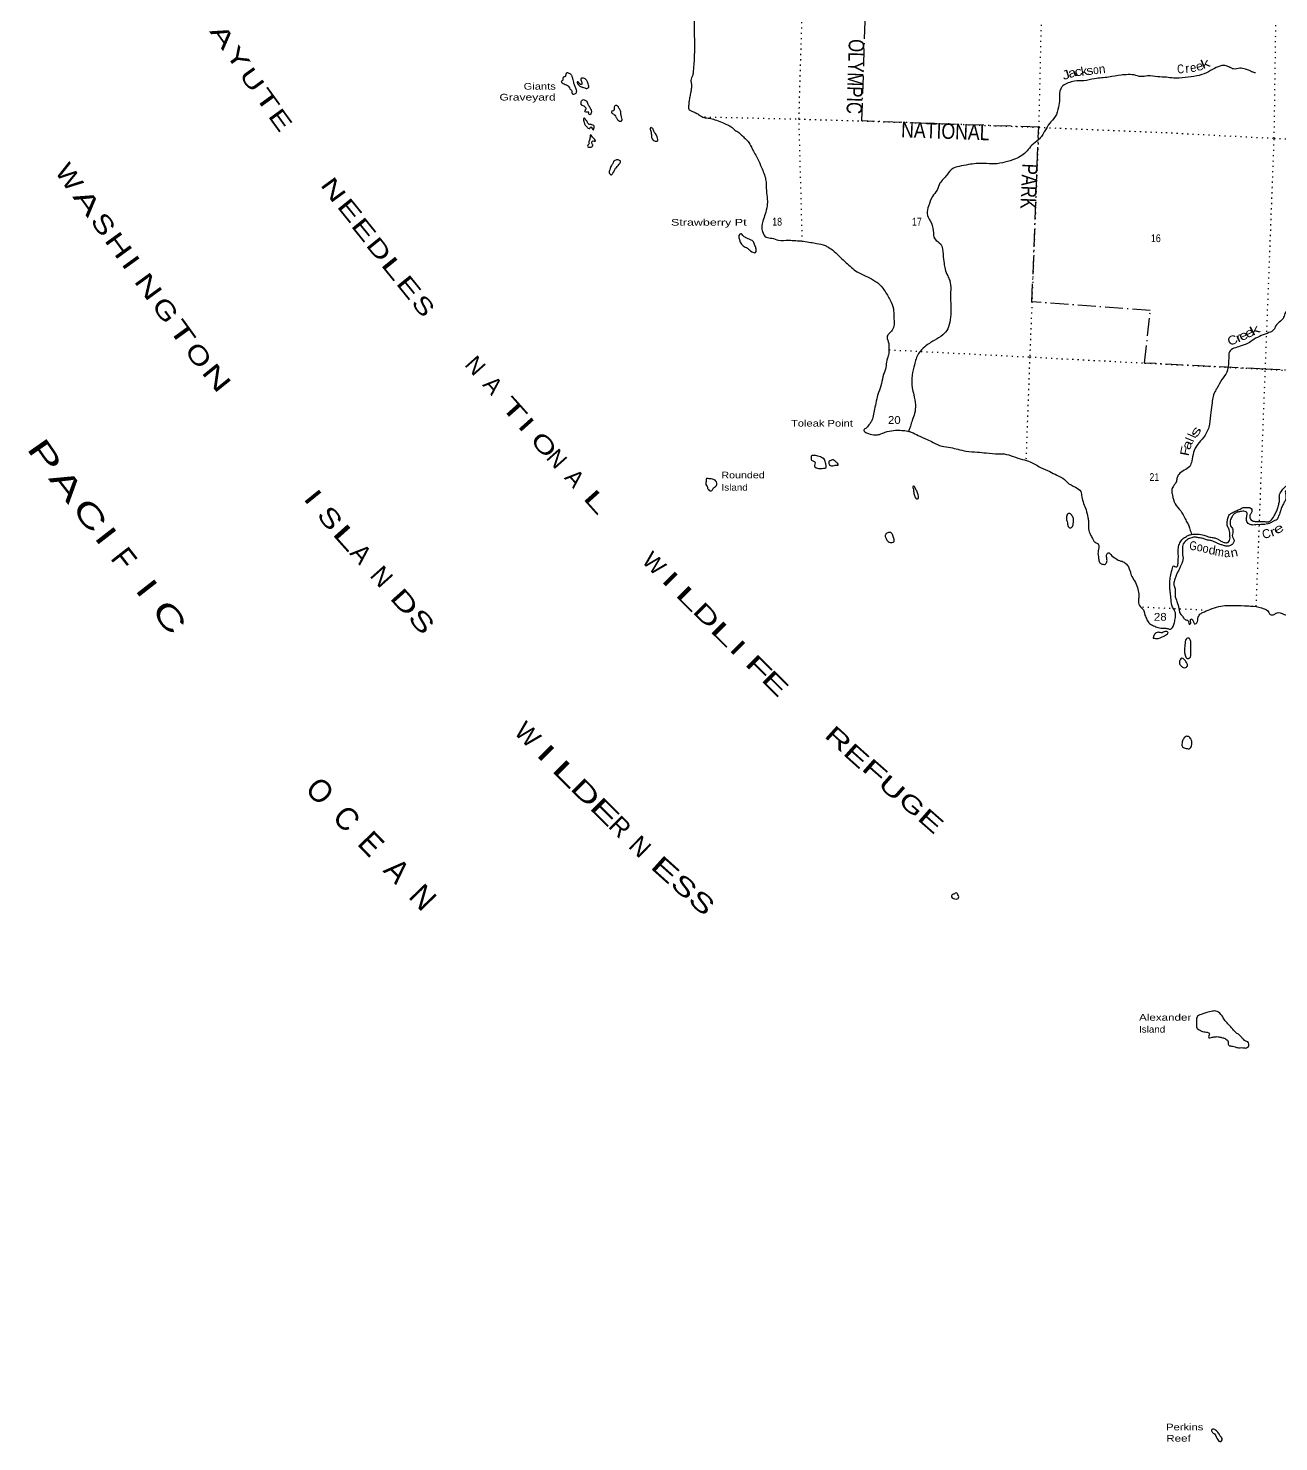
# Model space of a CAD drawing. Header units: feet. Extents: x -932108 to -739700, y 12311 to 202656.
# Drawn here: x -893985 to -865854, y 116930 to 148737 of the extents above; entities that cross this region are included whole.
import ezdxf
from ezdxf.enums import TextEntityAlignment as Align

# ---------------------------------------------------------------- set-up
doc = ezdxf.new("R2010")
doc.units = ezdxf.units.FT
doc.header["$LTSCALE"] = 80
doc.linetypes.add('DOT_DASHED', pattern=[7.7, 5, -1.2, 0.3, -1.2])
doc.linetypes.add('DOTTED', pattern=[1.5, 0.3, -1.2])
for name, color, linetype, lineweight in [('39', 7, 'Continuous', 13), ('44', 7, 'DOT_DASHED', 13), ('7', 7, 'DOTTED', 13)]:
    doc.layers.add(name, color=color, linetype=linetype, lineweight=lineweight)
doc.layers.add('41', color=7, linetype='Continuous')
doc.layers.add('42', color=7, linetype='Continuous')

msp = doc.modelspace()

# ---------------------------------------------------------------- linework, layer by layer
at = {"layer": '39'}
for points in [[(-880833.88, 152276.73), (-880778.44, 152252.16), (-880599.33, 152147.55), (-880405.15, 152018.03), (-880211.74, 151870.32), (-880128.16, 151796.01), (-879947.21, 151687.27), (-879822.56, 151582.91), (-879707.46, 151491.09), (-879592.09, 151405.33), (-879517.38, 151359.71), (-879379.7, 151277.07), (-879269.91, 151155.11), (-879202.67, 151028.85), (-879134.54, 150876.25), (-879077.28, 150752.43), (-879067.32, 150654.87), (-879095.7, 150556.88), (-879158.48, 150456.28), (-879182.92, 150356.11), (-879143.36, 150243.15), (-879092.52, 150158.05), (-879083.1, 150094.92), (-879088.3, 150020.26), (-879077.22, 149948.96), (-879051.14, 149850.73), (-879030.3, 149724.38), (-879018.15, 149630.78), (-879020.65, 149572.19), (-879019.72, 149499.29), (-879015.14, 149464.7), (-879001.31, 149221.26), (-879000.71, 148998.61), (-879002.2, 148774.02), (-879001.38, 148603.99), (-878998.33, 148391.36), (-878999.27, 148227.46), (-879001.38, 148130.41), (-879008.78, 147956.66), (-879024.5, 147777.2), (-879036.68, 147680.56), (-879061.42, 147620.87), (-879075.99, 147562.79), (-879067.18, 147485.52), (-879070.08, 147370.28), (-879086.29, 147273.81), (-879108.89, 147169.51), (-879121.07, 147072.87), (-879125.58, 147014.37), (-879131.67, 146966.05), (-879127.79, 146915.29), (-879068.93, 146876.41), (-878971.81, 146835.93), (-878963.92, 146831.56), (-878883.26, 146783.67), (-878784.73, 146728.97), (-878660.4, 146711.64), (-878538.77, 146678.24), (-878387.72, 146625.4), (-878257.14, 146565.31), (-878170.44, 146517.17), (-878088.7, 146446.98), (-878002.43, 146388.74), (-877940.23, 146333.53), (-877854.81, 146255.09), (-877773.94, 146164.69), (-877699.16, 146025.98), (-877637.45, 145912.09), (-877569.86, 145793.92), (-877489.27, 145602.34), (-877436.29, 145472.63), (-877395.83, 145333.32), (-877380.41, 145079.7), (-877358.39, 144886.52), (-877362.57, 144740.97), (-877406.82, 144554.6), (-877455.82, 144398.78), (-877483.56, 144268.39), (-877467.9, 144162.49), (-877382.45, 144037.5), (-877256.45, 144012.01), (-877106.98, 143969.35), (-876873.06, 143967.7), (-876720.19, 143957.28), (-876547.19, 143946.03), (-876380.92, 143918.86), (-876248.8, 143895.14), (-876059.14, 143848.78), (-875978.3, 143804.94), (-875852.96, 143716.73), (-875723.29, 143587.88)], [(-881820.43, 147725.68), (-881788.99, 147708.23), (-881752.97, 147654.11), (-881735.93, 147580.54), (-881722.23, 147523.3), (-881697.05, 147451.42), (-881668.1, 147373.31), (-881654.15, 147322.13), (-881666.37, 147272.04), (-881699.53, 147251.16), (-881732.01, 147246.44), (-881748.67, 147281.54), (-881747.12, 147317.91), (-881766.22, 147342.99), (-881791.45, 147366.3), (-881815.39, 147419.92), (-881850.69, 147443.65), (-881906.21, 147466.21), (-881953.68, 147488.42), (-881984.86, 147514.01), (-881983.4, 147548.35), (-881962.32, 147569.74), (-881949.29, 147591.46), (-881950.01, 147621.84), (-881938.65, 147651.73), (-881904.25, 147654.34), (-881889.21, 147675.98), (-881883.28, 147720.26), (-881866.49, 147735.75), (-881854.15, 147741.3), (-881820.52, 147725.74)], [(-881407.67, 147534.01), (-881399.96, 147511.9), (-881382.24, 147454.49), (-881375.9, 147413.75), (-881403.29, 147386.56), (-881465.54, 147393.2), (-881517.2, 147411.54), (-881576.66, 147436.28), (-881619.07, 147482.57), (-881635.9, 147513.63), (-881637.31, 147527.86), (-881607.37, 147520.54), (-881576.53, 147486.87), (-881542.9, 147471.3), (-881527.77, 147494.96), (-881549.61, 147550.51), (-881553.58, 147599.25), (-881553.5, 147601.27), (-881514.64, 147613.82), (-881472.52, 147608.02), (-881439.41, 147580.33), (-881418.38, 147553.14), (-881407.67, 147534.01)], [(-866374.54, 147731.71), (-866450.28, 147753.08), (-866511.5, 147783.96), (-866602.83, 147818.13), (-866731.19, 147835.62), (-866868.98, 147821.12), (-866952.17, 147856.97), (-867039.39, 147892.99), (-867136.05, 147897.01), (-867296.12, 147832.85), (-867481.74, 147737.37), (-867694.69, 147663.27), (-867960.45, 147627.79), (-868219.14, 147616.31), (-868381.82, 147633.21), (-868572.85, 147647.24), (-868804.16, 147662.95), (-868958.06, 147649.13), (-869103.76, 147685.56), (-869285.07, 147691.09), (-869396.34, 147683.58), (-869682.76, 147636.83), (-869994.92, 147601.26), (-870238.88, 147556.79), (-870449.07, 147547.33), (-870589.99, 147506.66), (-870707.78, 147440.73), (-870758.95, 147376.07), (-870784.87, 147146.44), (-870808.81, 146963.26), (-870882.54, 146747.76), (-871010.25, 146591.17), (-871111.94, 146429.46), (-871253.54, 146230.95), (-871410.24, 146103.9), (-871514.41, 145978.72), (-871778.41, 145795.43), (-872013.42, 145724.27), (-872243.11, 145683.25), (-872490.7, 145695.59), (-872832.72, 145669.36), (-873046.31, 145627.67), (-873187.48, 145580.93), (-873318.87, 145432.6), (-873473.96, 145248.82), (-873540.99, 145095.77), (-873644.01, 144950.3), (-873731.84, 144735.39), (-873765.16, 144568.8), (-873693.52, 144403.9), (-873626.29, 144182.52), (-873589.91, 143994.81), (-873457.63, 143880.01), (-873405.02, 143647.1), (-873381.5, 143441.71), (-873360.48, 143319.41), (-873300.49, 143165.12), (-873254.54, 143059.99), (-873232.94, 142856.7), (-873235.64, 142603.83), (-873227.28, 142421.34), (-873243.82, 142175.12), (-873300.93, 141971.06), (-873411.57, 141836.03), (-873604.52, 141710.5), (-873814.18, 141571.49), (-873955.98, 141415.49), (-874049.3, 141166.4), (-874099.73, 140929.69), (-874097.68, 140646.26), (-874064.03, 140489.03), (-874027.19, 140264.87), (-874045.52, 140071.34), (-874096.62, 139913.59), (-874140.47, 139783.86), (-874165.98, 139706), (-874186.11, 139668.07)], [(-881404.36, 147050.57), (-881366.22, 146978.22), (-881324.93, 146905.66), (-881318.05, 146830.49), (-881348.04, 146789.24), (-881373.36, 146810.54), (-881379.87, 146847.24), (-881401.84, 146852.2), (-881430.21, 146849.33), (-881465.59, 146871.05), (-881439.88, 146906.4), (-881436.57, 146936.62), (-881467.33, 146972.31), (-881498.69, 146993.86), (-881532.4, 147007.41), (-881546.7, 147050.5), (-881545.15, 147086.87), (-881521.63, 147118.27), (-881496.86, 147131.4), (-881461.05, 147119.79), (-881421.81, 147093.87), (-881403.56, 147048.58)], [(-880835.96, 146877.19), (-880809.44, 146884.18), (-880805.02, 146940.66), (-880797.43, 146976.78), (-880772.4, 146995.97), (-880728.45, 146986.04), (-880696.02, 146942.19), (-880664.29, 146882.18), (-880646.53, 146778.22), (-880629.14, 146712.73), (-880629.2, 146664.16), (-880672.43, 146643.7), (-880725.42, 146678.29), (-880759.43, 146732.33), (-880789.58, 146782.16), (-880812.97, 146801.35), (-880852.3, 146825.25), (-880865.7, 146842), (-880865.01, 146858.16), (-880835.96, 146877.19)], [(-881336.69, 146582.34), (-881309.1, 146567.02), (-881263.56, 146546.91), (-881252.42, 146524.18), (-881264.3, 146482.17), (-881269.7, 146450.02), (-881291.34, 146463.06), (-881311.77, 146504.39), (-881329.46, 146515.25), (-881351.06, 146481.74), (-881389.15, 146487.38), (-881431.64, 146531.65), (-881454.77, 146556.9), (-881478.45, 146616.58), (-881489.24, 146647.38), (-881495.57, 146688.13), (-881482.37, 146713.89), (-881458.73, 146700.76), (-881441.81, 146671.72), (-881416.49, 146650.42), (-881403.69, 146619.53), (-881385.01, 146584.35), (-881359.35, 146571.14), (-881336.69, 146582.34)], [(-881354.25, 146241.49), (-881348.27, 146263.05), (-881346.12, 146313.56), (-881337.12, 146335.44), (-881308.03, 146307.92), (-881277.28, 146272.23), (-881246.35, 146240.59), (-881226.01, 146197.24), (-881256.21, 146198.5), (-881288.43, 146199.84), (-881304.76, 146147.9), (-881291.7, 146123.07), (-881284.34, 146106.57), (-881306.11, 146069.03), (-881342.78, 146060.44), (-881368.96, 146061.53), (-881396.98, 146066.74), (-881393.24, 146107.06), (-881372.16, 146128.45), (-881370.96, 146156.73), (-881376.05, 146179.21), (-881365.04, 146201.01), (-881354.25, 146241.49)], [(-879920.44, 146444.39), (-879906.05, 146403.31), (-879882.92, 146378.06), (-879850.75, 146328.15), (-879829.34, 146262.49), (-879825.37, 146213.75), (-879878.5, 146197.75), (-879916.15, 146213.49), (-879947.08, 146245.14), (-879966.3, 146314.75), (-879974.68, 146402.12), (-879989.16, 146441.18), (-879991.55, 146479.73), (-879974.49, 146501.28), (-879948.66, 146492.11), (-879929.47, 146469.05), (-879920.44, 146444.39)], [(-880751.64, 145778.77), (-880713.38, 145777.18), (-880660.39, 145742.59), (-880691.51, 145675.07), (-880771.98, 145585.33), (-880831.08, 145476.48), (-880877.02, 145439.94), (-880911.97, 145471.76), (-880902.4, 145554.34), (-880863.96, 145651.9), (-880827.14, 145711.08), (-880807.21, 145752.75), (-880786.82, 145757.98), (-880751.64, 145778.77)], [(-877663.91, 143917.68), (-877627.6, 143823.07), (-877606.54, 143749.33), (-877627.15, 143691.5), (-877705.08, 143708.92), (-877804.68, 143785.93), (-877905.14, 143842.73), (-877966.22, 143924.21), (-877991.22, 144000.13), (-877996.09, 144075.22), (-877952.09, 144113.86), (-877893.91, 144058.82), (-877821.13, 144015.31), (-877751.95, 143982.07), (-877720.16, 143970.62), (-877677.06, 143940.49), (-877663.91, 143917.68)], [(-875723.29, 143587.88), (-875587.5, 143460.79), (-875466.96, 143354.57), (-875339.95, 143258.2), (-875154.2, 143167.49), (-874970.72, 143070.79), (-874874.54, 143008.09), (-874726.38, 142840.01), (-874656.52, 142727.81), (-874598.66, 142618.13), (-874522.27, 142422.68), (-874511.98, 142238.08), (-874504.85, 142073.86), (-874550.89, 141940.18), (-874624.81, 141862.3), (-874664.15, 141791.08), (-874626.05, 141643.78), (-874625.12, 141570.88), (-874625.23, 141473.74), (-874638.02, 141362.96), (-874670.42, 141265.14), (-874693.42, 141104.19), (-874742.67, 140942.32), (-874793.65, 140740.03), (-874854.61, 140540.19), (-874909.19, 140348.17), (-874945.13, 140167.52), (-874977.76, 140017.09), (-875023.97, 139879.37), (-875071.2, 139812.53), (-875145.37, 139728.6), (-875176.53, 139707.63), (-875187.63, 139683.81), (-875164.75, 139652.5), (-875081.56, 139616.65), (-874931.57, 139586.11), (-874836.24, 139598.33), (-874705.04, 139647.51), (-874519.82, 139686.34), (-874334.14, 139688.72), (-874197.73, 139670.89), (-874120.06, 139647.42), (-873963.74, 139576.14), (-873763.98, 139482.81), (-873629.54, 139418.52), (-873433.47, 139333.44), (-873235.15, 139300.89), (-873071.41, 139261.68), (-872887.53, 139221.64), (-872632.32, 139198.86), (-872437.43, 139180.62), (-872151.92, 139158.6), (-872028.92, 139157.52), (-871825.59, 139100.48), (-871616.57, 139035.1), (-871443.45, 138979.31), (-871212.68, 138856.36), (-871000.83, 138762.53), (-870847.04, 138679.22), (-870669.69, 138580.75), (-870613.79, 138519.73), (-870422.77, 138410.58), (-870308.01, 138310.67), (-870284.9, 138190.3), (-870188.3, 137900.92), (-870145.36, 137725.07), (-870133.12, 137633.49), (-870132.5, 137505.96), (-870125.45, 137434.83), (-870079.75, 137323.64), (-870031.36, 137228.53), (-869985.44, 137169.95), (-869930.01, 137145.37), (-869898.7, 137075.26), (-869918.13, 136950.59), (-869906.21, 136804.38), (-869885.49, 136722.56), (-869828.81, 136679.72), (-869754.22, 136678.64), (-869717.32, 136739.84), (-869723.95, 136821.07), (-869720.76, 136895.82), (-869682.8, 136934.71), (-869632.08, 136894.14), (-869520.92, 136804.51), (-869408.38, 136747.2), (-869378.34, 136741.9), (-869284.01, 136683.33), (-869203.54, 136536.28), (-869178.62, 136458.33), (-869160.98, 136398.91)], [(-865145.12, 142620.48), (-865267.4, 142563.2), (-865391.96, 142527.92), (-865543.03, 142485.64), (-865655.55, 142401.28), (-865713.71, 142314.65), (-865756.53, 142209.18), (-865815.75, 142144.86), (-865925.36, 142034.06), (-865961.02, 141954.6), (-866072.77, 141888.42), (-866245.1, 141820.72), (-866416.19, 141734.75), (-866540.88, 141648.87), (-866723.28, 141581.59), (-866860.43, 141534.69), (-866964.73, 141454.03), (-866977.52, 141343.25), (-866986.41, 141181.72), (-867022.52, 140997.03), (-867132.45, 140831.6), (-867247.95, 140629.99), (-867289.31, 140558.85), (-867358.25, 140266.24), (-867388.55, 140028.69), (-867426.17, 139761.09), (-867546.99, 139529.33), (-867676.53, 139376.87), (-867769.28, 139188.47), (-867809.68, 138997.89), (-867857.13, 138878.43), (-867977.79, 138792.39), (-868102.83, 138698.43), (-868138.23, 138625.02), (-868155.94, 138540.76), (-868222.92, 138436.29), (-868259.44, 138336.62), (-868245.8, 138230.81), (-868185.51, 138036.03), (-868059.06, 137878.97), (-867957.9, 137696.66), (-867907.49, 137601.46), (-867868.56, 137520.91), (-867833.11, 137406.09), (-867808.65, 137347.82)], [(-876273.98, 139126.34), (-876218.68, 139109.5), (-876162.98, 139090.99), (-876115.69, 139064.73), (-876085.92, 139053.37), (-876067.5, 139012.13), (-876047.5, 138960.7), (-876035.9, 138901.52), (-876031.5, 138862.89), (-876054.77, 138837.55), (-876093.2, 138835.1), (-876150.01, 138827.35), (-876208.23, 138833.82), (-876254.2, 138843.83), (-876273.99, 138852.75), (-876293.44, 138869.76), (-876296.26, 138898.21), (-876283.79, 138954.36), (-876289.05, 138972.79), (-876349.93, 139011.76), (-876369.2, 139032.8), (-876375.19, 139081.62), (-876372.06, 139107.8), (-876353.25, 139123.21), (-876322.96, 139123.97), (-876273.98, 139126.34)], [(-875916.05, 139015.94), (-875875.35, 139024.36), (-875832.34, 138992.21), (-875781.53, 138953.66), (-875759.18, 138910.23), (-875801.81, 138903.91), (-875856.52, 138898.1), (-875911.23, 138892.28), (-875956.68, 138914.41), (-875971.59, 138943.37), (-875971.97, 138981.84), (-875959.11, 138999.52), (-875946.86, 139003.05), (-875916.05, 139015.94)], [(-878618.82, 138596.3), (-878571.01, 138582.16), (-878533.44, 138564.41), (-878500.76, 138526.61), (-878493.02, 138471.65), (-878521.34, 138422.23), (-878567.02, 138391.75), (-878605.68, 138336.7), (-878644.45, 138326.17), (-878685.45, 138358.24), (-878714.91, 138424.23), (-878739.2, 138469.76), (-878739.14, 138518.33), (-878735.67, 138552.59), (-878729.32, 138606.97), (-878707.17, 138606.05), (-878669.08, 138600.42), (-878618.82, 138596.3)], [(-873994.86, 138324.67), (-873964.33, 138236.37), (-873960.79, 138177.53), (-873980.29, 138145.97), (-874023.55, 138172.05), (-874059.69, 138270.71), (-874069.54, 138323.74), (-874079.3, 138378.79), (-874083.44, 138423.48), (-874060.78, 138434.68), (-874041.59, 138411.62), (-874017.39, 138364.06), (-873994.86, 138324.67)], [(-869160.98, 136398.91), (-869077.89, 136265.92), (-869021.83, 136113.82), (-868999.49, 135975.27), (-869010.01, 135870.46), (-868987.07, 135746.05), (-868896.39, 135649.18), (-868870.06, 135557.01), (-868863.04, 135532.43), (-868817.17, 135425.28), (-868762.22, 135342.03), (-868667.46, 135293.56), (-868570.51, 135249.04), (-868441.81, 135239.63), (-868351.54, 135227.77), (-868287.45, 135217.01), (-868230.67, 135271.31), (-868200.54, 135363.15), (-868179.43, 135479.65), (-868187.85, 135613.58), (-868242.2, 135710.96), (-868275.16, 135884.36), (-868291.2, 136028.73), (-868301.76, 136112.14), (-868303.19, 136268.04), (-868291.47, 136401.13), (-868252.45, 136559.38), (-868212.68, 136640.7), (-868169.41, 136614.61), (-868149.1, 136617.82), (-868119.31, 136701.58), (-868111.53, 136836.85), (-868114.33, 136960.42), (-868105.49, 137073.39), (-868062.49, 137182.91), (-867994.62, 137261.03), (-867909.73, 137312.14), (-867844.01, 137339.76), (-867722.33, 137354.93), (-867569.64, 137340.47), (-867456.24, 137303.36), (-867354.49, 137276.86), (-867272.36, 137263.32), (-867199.23, 137227.89), (-867136.35, 137188.84), (-867064.8, 137163.59), (-866993.98, 137168.74), (-866959.87, 137211.84), (-866952.86, 137328.93), (-866967.84, 137450.99), (-867004.67, 137533.48), (-867015.4, 137612.85), (-866999.36, 137705.28), (-866963.36, 137792.83), (-866899.04, 137834.68), (-866808.38, 137879.47), (-866724.01, 137918.45), (-866676.49, 137944.81), (-866573.37, 137950.63), (-866492.99, 137943.23), (-866462.15, 137909.57), (-866465.08, 137840.88), (-866499.97, 137779.59), (-866500.53, 137718.9), (-866470.3, 137671.09), (-866382.9, 137639.12), (-866273.99, 137638.62), (-866165.26, 137634.09), (-866068.26, 137638.15), (-865973.26, 137737.4), (-865918.61, 137836.32), (-865882.78, 137919.83), (-865854.31, 138019.83), (-865834.24, 138112.09), (-865839.72, 138173.04), (-865832.5, 138247.62), (-865808.03, 138301.24), (-865739.81, 138387.45), (-865676.9, 138443.52), (-865559.17, 138460.88), (-865466.02, 138469.14), (-865391, 138478.15), (-865348.29, 138486.49), (-865303.36, 138491.98)], [(-865306.34, 138427.87), (-865424.13, 138410.72), (-865511.24, 138402.21), (-865612.69, 138388.22), (-865660.04, 138365.91), (-865705.16, 138301), (-865700.93, 138258.33), (-865693.44, 138197.3), (-865700.48, 138126.76), (-865718.31, 138087.02), (-865759.67, 138015.89), (-865795.42, 137934.4), (-865816.29, 137870.51), (-865837.43, 137800.55), (-865857.79, 137748.78), (-865888.74, 137685.31), (-865938.27, 137659.04), (-866002.07, 137629.32), (-866037.25, 137608.52), (-866100.7, 137586.88), (-866165.91, 137571.38), (-866220.45, 137569.61), (-866289.17, 137566.4), (-866365.86, 137565.55), (-866436.77, 137558.38), (-866514.7, 137575.8), (-866557.45, 137614.01), (-866577.62, 137661.4), (-866576.88, 137726.13), (-866571.05, 137768.39), (-866565.9, 137794.48), (-866572.15, 137837.24), (-866661.64, 137867.28), (-866716.35, 137861.47), (-866789.7, 137844.29), (-866857.88, 137806.65), (-866900.56, 137751.76), (-866926.61, 137708.32), (-866945.22, 137650.41), (-866945.44, 137597.8), (-866935.69, 137542.74), (-866905.28, 137498.98), (-866884.9, 137409.08), (-866895.28, 137354.87), (-866893.75, 137296.11), (-866879.19, 137259.07), (-866859.1, 137209.67), (-866875.69, 137151.67), (-866940.61, 137095.68), (-867021.84, 137082.87), (-867093.82, 137098.02), (-867167.46, 137121.32), (-867211.16, 137137.31), (-867286.3, 137172.82), (-867381.66, 137207.16), (-867481.66, 137227.51), (-867557.14, 137254.95), (-867661.33, 137271.43), (-867729.2, 137288.43), (-867810.51, 137273.6), (-867905.04, 137233.01), (-867976.34, 137169.2), (-868004.15, 137131.9), (-868018.95, 137021.21), (-868020.3, 136942.34), (-868016.75, 136883.5), (-868009.99, 136852.86), (-868032.81, 136695.95), (-868061.65, 136634.41), (-868093.03, 136560.84), (-868136.75, 136481.7), (-868168.38, 136402.07), (-868200.27, 136316.37), (-868210.96, 136207.53), (-868184.2, 136125.46), (-868186.54, 135975.79), (-868142.14, 135834.3), (-868102.45, 135676.81), (-868053.76, 135541.2), (-868034.49, 135520.16), (-867986.73, 135457.46), (-867937.76, 135423.03), (-867905.8, 135415.63), (-867885.2, 135378.34), (-867865.12, 135328.93), (-867842.8, 135332.05), (-867839.61, 135406.8), (-867827.91, 135444.77), (-867806.02, 135437.78), (-867777.71, 135392.08), (-867755.87, 135336.52)], [(-870614.85, 137635.19), (-870625.51, 137676.27), (-870625.63, 137720.8), (-870621.81, 137763.14), (-870608.18, 137799.01), (-870552.87, 137818.96), (-870510.29, 137776.71), (-870473.03, 137704.32), (-870472.7, 137617.29), (-870485.78, 137547), (-870513.94, 137501.62), (-870544.57, 137492.78), (-870576.19, 137508.26), (-870598.72, 137547.65), (-870603.55, 137576.19), (-870614.85, 137635.19)], [(-874648.23, 137382.48), (-874577.41, 137387.62), (-874533.68, 137325.08), (-874507.26, 137234.93), (-874503.11, 137190.23), (-874568.84, 137162.62), (-874659.75, 137206.88), (-874695.42, 137269.08), (-874705.09, 137326.15), (-874693.82, 137354.02), (-874685.42, 137361.76), (-874648.23, 137382.48)], [(-867755.87, 135336.52), (-867713.24, 135342.84), (-867670.16, 135454.38), (-867625.75, 135549.68), (-867565.64, 135587.65), (-867401.19, 135659.73), (-867200.67, 135726.25), (-866836.58, 135749.53), (-866556.6, 135739.89), (-866421.86, 135730.22), (-866184.13, 135675.79), (-866087.96, 135613.09), (-866059.91, 135561.33), (-865976.2, 135537.6), (-865907.94, 135577.26), (-865727.75, 135545.46), (-865624.33, 135510.79), (-865468.47, 135475.97), (-865420.77, 135468.82)], [(-868675.48, 135010.55), (-868678.65, 135030.92), (-868658.28, 135082.7), (-868615.95, 135129.5), (-868562.82, 135145.5), (-868476.49, 135135.83), (-868433.17, 135158.32), (-868374.52, 135161.94), (-868343.25, 135138.38), (-868402.3, 135078.1), (-868472.31, 135044.59), (-868542.15, 135015.12), (-868587.05, 135002.82), (-868627.24, 135006.52), (-868675.48, 135010.55)], [(-867832.08, 134683.97), (-867829.86, 134641.38), (-867840.24, 134587.17), (-867881.8, 134558.54), (-867927.86, 134566.53), (-867954.33, 134608.11), (-867970.93, 134691.78), (-867970.66, 134792.96), (-867963.62, 134863.5), (-867956.49, 134936.07), (-867937.97, 134991.96), (-867874.69, 135009.56), (-867836.57, 134957.38), (-867828.02, 134874.04), (-867829.45, 134793.15), (-867831.34, 134748.7), (-867832.08, 134683.97)], [(-868077.11, 134416.26), (-868087.73, 134459.86), (-868072.98, 134521.98), (-868031.07, 134558.69), (-867979.75, 134532.26), (-867930.06, 134467.45), (-867902.61, 134401.55), (-867947.13, 134350.78), (-868005.53, 134353.22), (-868034.87, 134374.68), (-868077.11, 134416.26)], [(-867926.3, 132803.69), (-867884.19, 132797.89), (-867826.19, 132738.81), (-867806.93, 132622.64), (-867853.35, 132527.43), (-867933.81, 132532.81), (-868015.16, 132564.53), (-868031.56, 132605.7), (-868015.44, 132700.14), (-867973.91, 132775.32), (-867926.3, 132803.69)], [(-873129.19, 129274.64), (-873097.36, 129277.09), (-873068.96, 129233.41), (-873052.56, 129192.25), (-873068.29, 129154.45), (-873113.2, 129142.15), (-873173.35, 129150.73), (-873213.91, 129192.9), (-873204.22, 129230.95), (-873179.2, 129250.14), (-873148.48, 129261.01), (-873129.19, 129274.64)], [(-866997.77, 126331.18), (-866912.61, 126246.68), (-866857.06, 126177.58), (-866808.61, 126131.03), (-866745.98, 126085.92), (-866684.13, 126022.63), (-866641.64, 125978.36), (-866594.77, 125942), (-866548.98, 125927.95), (-866522.85, 125878.29), (-866535.24, 125824.16), (-866574.88, 125793.43), (-866659.45, 125796.95), (-866778.43, 125797.86), (-866894.01, 125831.01), (-866975.8, 125852.64), (-866988.77, 125879.49), (-866988.55, 125932.1), (-867040.59, 125988.91), (-867117.83, 126022.49), (-867157.85, 126030.23), (-867237.88, 126045.7), (-867290.49, 126041.83), (-867371.81, 126027), (-867424.51, 126021.1), (-867429.77, 126039.53), (-867415.63, 126087.52), (-867418.28, 126120.01), (-867487.64, 126149.21), (-867589.56, 126171.67), (-867644.73, 126202.31), (-867686.07, 126226.29), (-867702.34, 126318.04), (-867706.26, 126415.35), (-867680.32, 126503.32), (-867563.14, 126555.1), (-867468.96, 126587.61), (-867344.58, 126618.85), (-867241.88, 126614.57), (-867129.22, 126512.73), (-867072.43, 126425.37), (-866997.77, 126331.18)], [(-867195.17, 117104.58), (-867180.35, 117073.61), (-867140.13, 117023.36), (-867124.07, 116974.12), (-867162.04, 116935.22), (-867199.96, 116944.9), (-867234.39, 116988.83), (-867262.53, 117038.58), (-867282.79, 117083.95), (-867325.45, 117124.18), (-867352.61, 117149.59), (-867363.75, 117172.32), (-867360.27, 117206.58), (-867315.63, 117212.82), (-867272.27, 117188.75), (-867235.22, 117158.87), (-867225.67, 117146.33), (-867195.17, 117104.58)]]:
    msp.add_spline(points, degree=3, dxfattribs=at)
at = {"layer": '44'}
msp.add_lwpolyline([(-865207, 141018.49), (-866154.29, 141064.06), (-868869.55, 141203.53), (-868743.13, 142386.02), (-871404.86, 142584.21), (-871253.83, 146508.23), (-875231.69, 146651.74), (-875052.25, 151952.82), (-876488.4, 152002.55), (-876420.51, 153501.41), (-878983.05, 153579.87), (-878952.98, 154711.97), (-880238.88, 154751.96), (-880231.74, 154914.66)], dxfattribs=at)
at = {"layer": '7'}
msp.add_line((-868917.8, 135714.83), (-867484.44, 135647), dxfattribs=at)
for points in [[(-876570.12, 143928.77), (-876645.95, 146694.48), (-876488.4, 152002.55), (-876420.51, 153501.41), (-876271.63, 154759.68)], [(-871016.33, 154555.06), (-871132.61, 151815.78), (-871253.83, 146508.23), (-871404.86, 142584.21), (-871455.86, 141339.64), (-871540.91, 139011.71)], [(-866359.35, 135729.64), (-866154.29, 141064.06), (-865955.07, 146261.1), (-865880.4, 151517.97), (-865744.98, 154175.72), (-865695.63, 154349.17)], [(-878772.05, 146742.61), (-876645.95, 146694.48), (-875231.69, 146651.74), (-871253.83, 146508.23), (-868390.45, 146388.9), (-865955.07, 146261.1), (-865007.06, 146207.3)], [(-874615.97, 141501.69), (-871455.86, 141339.64), (-868869.55, 141203.53), (-866154.29, 141064.06), (-865207, 141018.49)]]:
    msp.add_lwpolyline(points, dxfattribs=at)

# ---------------------------------------------------------------- texts
at = {"layer": '41'}
for s, rotation, width, p in [('C', 4.649, 0.8, (-868053.76, 147722.73)), ('e', 9.471, 0.95, (-867763.85, 147755.29)), ('e', 16.062, 1.1, (-867610.25, 147791.65)), ('k', 22.309, 1.45, (-867468.41, 147851.06)), ('J', 18.082, 1.3, (-870612.82, 147598.08)), ('a', 17.53, 1.25, (-870472.89, 147640.73)), ('c', 16.93, 1.25, (-870336.03, 147667.27)), ('k', 10.608, 1.1, (-870212.99, 147674.49)), ('s', 10.054, 1.15, (-870088.01, 147689.81)), ('o', 6.466, 0.85, (-869956.81, 147706.22)), ('e', 22.928, 1.3, (-866610.73, 141732.63)), ('e', 25.09, 1.35, (-866473.43, 141797.87)), ('k', 27.804, 1.6, (-866346.4, 141859.98)), ('C', 21.843, 1.15, (-866857.23, 141627.97)), ('r', 24.847, 1.5, (-866711.34, 141688.4)), ('s', 59.426, 1.75, (-867639.48, 139610.84)), ('F', 78.731, 1.3, (-867862.36, 139201.86)), ('a', 67.667, 1.35, (-867821.19, 139325.29)), ('r', 19.054, 1.3, (-865956.43, 137311.74)), ('e', 30.988, 1.5, (-865810.49, 137394.44)), ('G', 353.01, 0.8, (-867789.91, 136993.78)), ('o', 350.634, 0.9, (-867642.06, 136967.3)), ('o', 351.649, 0.9, (-867509.89, 136935.12)), ('d', 353.02, 1.05, (-867362.1, 136896.66)), ('m', 351.886, 0.9, (-867200.97, 136856.99)), ('a', 4.773, 0.9, (-867009.8, 136834.18)), ('n', 12.465, 1.1, (-866835.73, 136845.98))]:
    msp.add_text(s, height=200, rotation=rotation, dxfattribs=dict(at, width=width)).set_placement(p, align=Align.CENTER)
for s, rotation, p in [('n', 6.536, (-869816.77, 147722.13)), ('r', 5.734, (-867901.83, 147736.8)), ('l', 67.042, (-867763.6, 139442.58)), ('l', 66.121, (-867716.28, 139526.47)), ('C', 14.056, (-866108.26, 137266.14))]:
    msp.add_text(s, height=200, rotation=rotation, dxfattribs=at).set_placement(p, align=Align.CENTER)
for s, rotation, width, p in [('P', 304.932, 1.7, (-894038.01, 139282.82)), ('A', 307.931, 1.7, (-893546.14, 138603.28)), ('C', 307.931, 1.55, (-893023.24, 137922.58)), ('I', 307.931, 1.55, (-892520.81, 137277.92)), ('I', 307.931, 1.55, (-891603.1, 136100.4)), ('C', 307.931, 1.55, (-891236.21, 135629.62))]:
    msp.add_text(s, height=500, rotation=rotation, dxfattribs=dict(at, width=width)).set_placement(p)
for s, rotation, p in [('F', 307.931, (-892153.92, 136807.14)), ('O', 314.045, (-887780.35, 131589.71)), ('C', 314.045, (-887169.39, 130955.02)), ('E', 314.045, (-886604.58, 130373.53)), ('A', 314.045, (-886020.96, 129770.63)), ('N', 314.045, (-885452.73, 129183.17))]:
    msp.add_text(s, height=500, rotation=rotation, dxfattribs=at).set_placement(p)
at = {"layer": '42'}
for s, width, p in [('Graveyard', 1.35, (-883384.8, 147110.92)), ('Giants', 1.25, (-882840.52, 147356.38)), ('Strawberry Pt', 1.4, (-879525.8, 144295.34)), ('Toleak Point', 1.25, (-876826.15, 139773.85)), ('Rounded', 1.2, (-878393.04, 138608.72)), ('Island', 1.1, (-878387.49, 138331.09)), ('Alexander', 1.3, (-868995.39, 126404.2)), ('Island', 1.1, (-868996.47, 126136.28)), ('Perkins', 1.25, (-868386.14, 117185.85)), ('Reef', 1.3, (-868383.53, 116932.04))]:
    msp.add_text(s, height=150, dxfattribs=dict(at, width=width)).set_placement(p)
at = {"layer": '44'}
for s, height, rotation, width, p in [('A', 375, 305.252, 1.65, (-889920.4, 148668.95)), ('Y', 375, 305.924, 1.55, (-889573.24, 148172.91)), ('OLYMPIC', 350, 268.158, 0.8, (-875523.62, 148497.2)), ('U', 375, 305.924, 1.45, (-889254.71, 147686.36)), ('T', 375, 305.924, 1.7, (-888912.47, 147216.19)), ('E', 375, 305.924, 1.45, (-888605.51, 146761.72)), ('NATIONAL', 350, 357.927, 0.85, (-874353.11, 146285.67)), ('W', 412.5, 304.526, 1.15, (-893402.92, 145519.3)), ('N', 375, 305.924, 1.5, (-887429.23, 145213.65)), ('PARK', 350, 267.586, 0.8, (-871622.09, 145697.13)), ('A', 412.5, 305.924, 1.65, (-892999.53, 144947.12)), ('E', 375, 308.923, 1.55, (-887058.95, 144725.38)), ('S', 412.5, 305.924, 1.3, (-892603.9, 144401.07)), ('E', 375, 308.923, 1.55, (-886741.92, 144290.9)), ('H', 412.5, 305.924, 1.45, (-892288.32, 143965.5)), ('D', 375, 308.923, 1.45, (-886405.99, 143851.56)), ('I', 412.5, 305.924, 1.5, (-891907.96, 143440.51)), ('L', 375, 308.923, 1.85, (-886073.35, 143419.5)), ('N', 412.5, 305.924, 1.5, (-891622.88, 143047.02)), ('E', 375, 308.923, 1.55, (-885729.04, 142993.14)), ('G', 412.5, 305.924, 1.3, (-891227.26, 142500.98)), ('S', 375, 308.923, 1.35, (-885383.63, 142551.39)), ('T', 412.5, 305.924, 1.7, (-890858.33, 141991.77)), ('O', 412.5, 306.849, 1.3, (-890485.58, 141477.3)), ('N', 412.5, 308.923, 1.6, (-890106.89, 140991.89)), ('T', 375, 311.813, 1.9, (-883392.89, 140244.41)), ('I', 375, 311.813, 1.75, (-882999.7, 139786.66)), ('O', 375, 311.813, 1.45, (-882711.13, 139453.9)), ('I', 412.5, 308.923, 1.6, (-887817.27, 138156.68)), ('L', 375, 311.813, 1.95, (-881526.22, 138159.66)), ('S', 412.5, 308.923, 1.35, (-887511.98, 137778.65)), ('L', 412.5, 311.813, 1.95, (-887171.42, 137362.42)), ('I', 375, 315.037, 1.9, (-879767, 136304.58)), ('L', 375, 315.037, 2.1, (-879456.87, 135982.98)), ('D', 412.5, 311.813, 1.5, (-885870.41, 135908.01)), ('D', 375, 315.037, 1.6, (-879063.16, 135599.22)), ('S', 412.5, 311.813, 1.45, (-885464.18, 135453.86)), ('L', 375, 315.037, 2.1, (-878672.56, 135182.91)), ('I', 375, 315.037, 1.9, (-878246.41, 134761)), ('F', 375, 315.037, 1.9, (-877888.41, 134427.14)), ('E', 375, 315.037, 1.75, (-877516.35, 134069.51)), ('R', 375, 318.138, 1.6, (-876099.06, 132802.97)), ('E', 375, 318.138, 1.65, (-875680.8, 132410.51)), ('I', 412.5, 315.037, 1.9, (-882584.11, 132387.88)), ('L', 412.5, 315.037, 2.1, (-882240.31, 132044.52)), ('F', 375, 318.661, 1.75, (-875265.69, 132062.61)), ('D', 412.5, 315.037, 1.6, (-881813.78, 131618.53)), ('U', 375, 318.712, 1.6, (-874894.49, 131697.34)), ('E', 412.5, 315.037, 1.75, (-881382.63, 131187.93)), ('G', 375, 318.712, 1.45, (-874438.6, 131317.63)), ('E', 375, 318.712, 1.65, (-874008.24, 130941.54)), ('E', 412.5, 318.138, 1.65, (-880013.87, 129853.01)), ('S', 412.5, 318.138, 1.45, (-879564.91, 129450.72)), ('S', 412.5, 318.138, 1.45, (-879164.32, 129091.76))]:
    msp.add_text(s, height=height, rotation=rotation, dxfattribs=dict(at, width=width)).set_placement(p)
for s, height, rotation, p in [('N', 375, 311.813, (-884185.39, 141156.82)), ('A', 375, 311.813, (-883780.23, 140705.9)), ('N', 375, 311.813, (-882351.96, 139060.43)), ('A', 375, 311.813, (-881940.84, 138613.02)), ('A', 412.5, 311.813, (-886769.52, 136913.11)), ('W', 375, 315.037, (-880203.37, 136730.67)), ('N', 412.5, 311.813, (-886319.96, 136410.56)), ('W', 412.5, 315.037, (-883079.6, 132882.75)), ('R', 412.5, 315.037, (-880956.1, 130761.95)), ('N', 412.5, 315.842, (-880506.58, 130313))]:
    msp.add_text(s, height=height, rotation=rotation, dxfattribs=at).set_placement(p)
at = {"layer": '7'}
for s, width, p in [('18', 0.85, (-877248.18, 144296.39)), ('17', 0.85, (-874104.19, 144296.39)), ('16', 0.85, (-868728.98, 143924.52)), ('20', 1.1, (-874645.09, 139833.95)), ('21', 0.85, (-868762.78, 138549.31)), ('28', 1.1, (-868661.36, 135405.32))]:
    msp.add_text(s, height=175, dxfattribs=dict(at, width=width)).set_placement(p)

doc.saveas('drawing.dxf')
